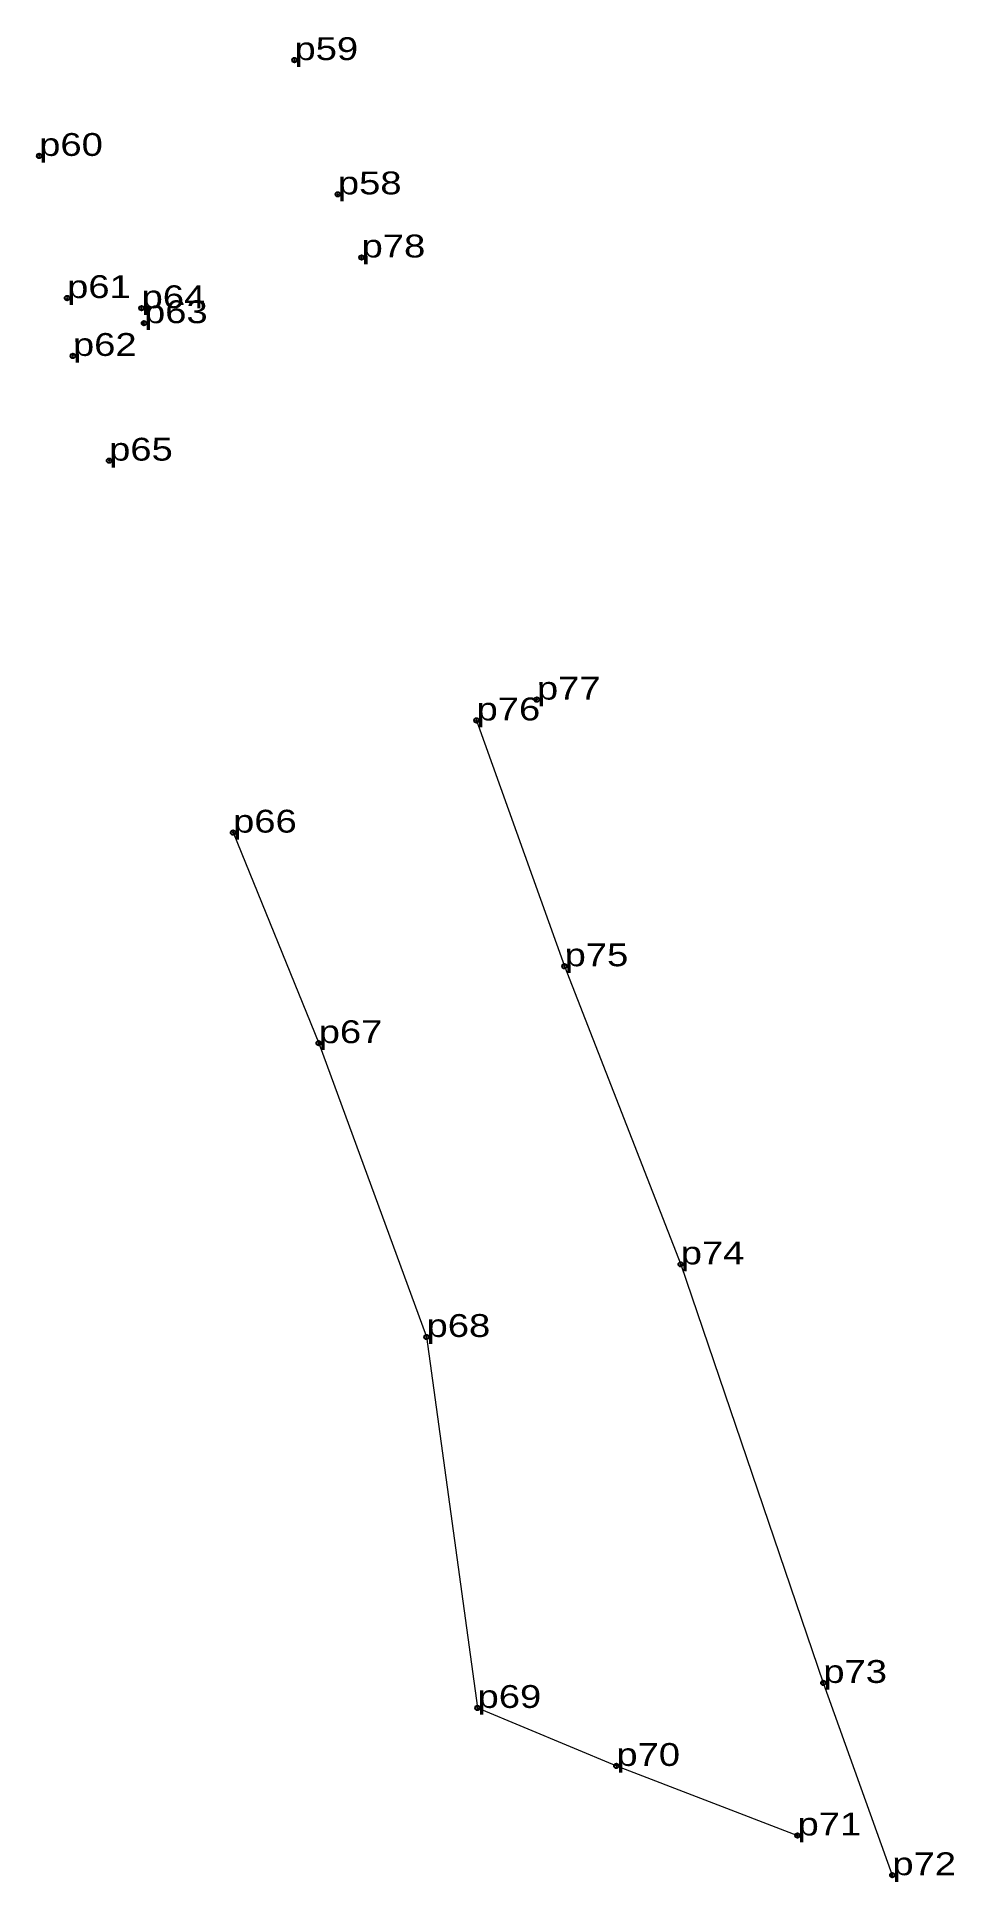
# Model space of a CAD drawing. Header units: metres. Extents: x 538943 to 552141, y 1835210 to 1839668.
# Drawn here: x 542860.8 to 542933.1, y 1835497.2 to 1835642.6 of the extents above.
import ezdxf

# ---------------------------------------------------------------- set-up
doc = ezdxf.new("R2010")
doc.units = ezdxf.units.M
doc.header["$LTSCALE"] = 0.72
doc.header["$PDMODE"] = 32
doc.header["$PDSIZE"] = 0.36
doc.layers.add('12', color=7, linetype='Continuous', lineweight=13)
doc.layers.add('36', color=7, linetype='Continuous', lineweight=13)
doc.layers.add('7', color=7, linetype='Continuous')

msp = doc.modelspace()

# ---------------------------------------------------------------- linework, layer by layer
at = {"layer": '36'}
for points in [[(542895.46, 1835588.75), (542902.4, 1835569.38), (542911.55, 1835545.89), (542922.79, 1835512.91), (542928.23, 1835497.76)], [(542876.27, 1835579.91), (542883.02, 1835563.32), (542891.52, 1835540.17), (542895.54, 1835510.94), (542906.48, 1835506.37), (542920.76, 1835500.89)]]:
    msp.add_lwpolyline(points, dxfattribs=at)
at = {"layer": '7'}
for p in [(542881.11, 1835640.78), (542860.99, 1835633.23), (542884.53, 1835630.2), (542886.4, 1835625.23), (542863.19, 1835622.03), (542869.06, 1835621.23), (542869.25, 1835620.05), (542863.65, 1835617.47), (542866.5, 1835609.22), (542900.22, 1835590.39), (542895.46, 1835588.75), (542876.27, 1835579.91), (542902.4, 1835569.38), (542883.02, 1835563.32), (542911.55, 1835545.89), (542891.52, 1835540.17), (542922.79, 1835512.91), (542895.54, 1835510.94), (542906.48, 1835506.37), (542920.76, 1835500.89), (542928.23, 1835497.76)]:
    msp.add_point(p, dxfattribs=at)

# ---------------------------------------------------------------- texts
at = {"layer": '12', "width": 1.25}
for s, p in [('p59', (542881.11, 1835640.78)), ('p60', (542860.99, 1835633.23)), ('p58', (542884.53, 1835630.2)), ('p78', (542886.4, 1835625.23)), ('p61', (542863.19, 1835622.03)), ('p64', (542869.06, 1835621.23)), ('p63', (542869.25, 1835620.05)), ('p62', (542863.65, 1835617.47)), ('p65', (542866.5, 1835609.22)), ('p77', (542900.22, 1835590.39)), ('p76', (542895.46, 1835588.75)), ('p66', (542876.27, 1835579.91)), ('p75', (542902.4, 1835569.38)), ('p67', (542883.02, 1835563.32)), ('p74', (542911.55, 1835545.89)), ('p68', (542891.52, 1835540.17)), ('p73', (542922.79, 1835512.91)), ('p69', (542895.54, 1835510.94)), ('p70', (542906.48, 1835506.37)), ('p71', (542920.76, 1835500.89)), ('p72', (542928.23, 1835497.76))]:
    msp.add_text(s, height=1.8, dxfattribs=at).set_placement(p)

doc.saveas('drawing.dxf')
